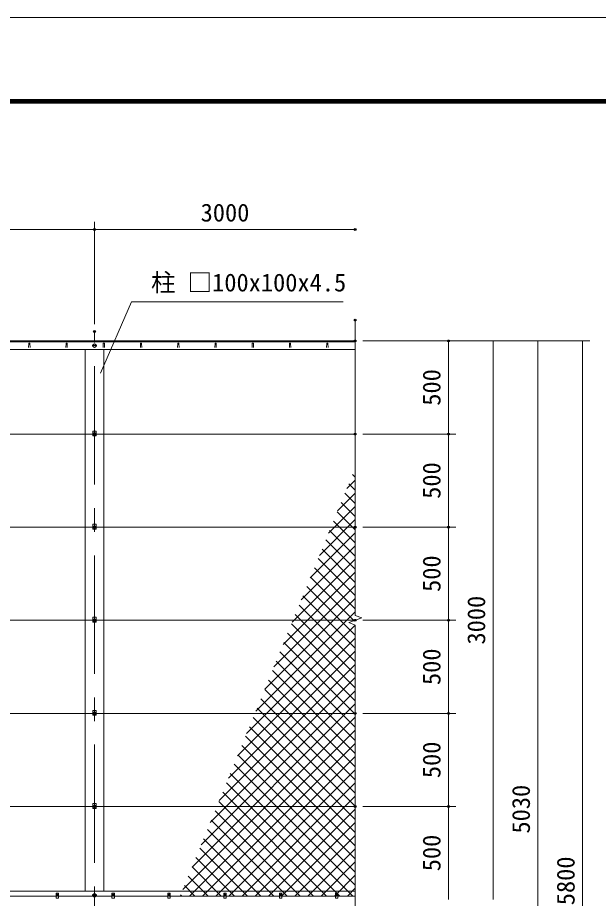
# Model space of a CAD drawing. Units: millimetres at full size; some dimension numbers follow another scale. Extents: x -8400 to 8400, y -5940 to 5940.
# Drawn here: x -4104 to -985, y 1210 to 5940 of the extents above; entities that cross this region are included whole.
import ezdxf
from ezdxf.enums import TextEntityAlignment as Align

# ---------------------------------------------------------------- set-up
doc = ezdxf.new("R2010")
doc.units = ezdxf.units.MM
doc.header["$LTSCALE"] = 20
doc.header["$PDMODE"] = 32
doc.header["$PDSIZE"] = 10
doc.linetypes.add('USER1', pattern=[50.8, 31.75, -6.35, 6.35, -6.35])
for name, color, linetype, lineweight in [('0-0_D-STR1', 1, 'Continuous', 18), ('0-1_D-BMK', 2, 'USER1', 13), ('0-2_D-STR3', 3, 'Continuous', 13), ('0-4_D-STR-DIM', 7, 'Continuous', 13), ('0-8_D-STR-TXT', 7, 'Continuous', 13), ('0-A_D-STR2', 7, 'Continuous', 13), ('0-C_D-TTL', 7, 'Continuous', 18)]:
    doc.layers.add(name, color=color, linetype=linetype, lineweight=lineweight)
doc.layers.add('0-6_Defpoints', color=253, linetype='Continuous')
doc.styles.add('ＭＳ ゴシック', font='')
doc.styles.get('ＭＳ ゴシック').set_extended_font_data('MS Gothic')

msp = doc.modelspace()

# ---------------------------------------------------------------- linework, layer by layer
at = {"layer": '0-0_D-STR1'}
for p, q in [((-6740.7, 4203.61), (-2290.7, 4203.61)), ((-6740.7, 4199.61), (-2290.7, 4199.61)), ((-4043.7, 4190.48), (-4044.45, 4168.98)), ((-4037.7, 4190.48), (-4036.95, 4168.98)), ((-3843.7, 4190.48), (-3844.45, 4168.98)), ((-3837.7, 4190.48), (-3836.95, 4168.98)), ((-3643.7, 4190.48), (-3644.45, 4168.98)), ((-3637.7, 4190.48), (-3636.95, 4168.98)), ((-3443.7, 4190.48), (-3444.45, 4168.98)), ((-3437.7, 4190.48), (-3436.95, 4168.98)), ((-3243.7, 4190.48), (-3244.45, 4168.98)), ((-3237.7, 4190.48), (-3236.95, 4168.98)), ((-3043.7, 4190.48), (-3044.45, 4168.98)), ((-3037.7, 4190.48), (-3036.95, 4168.98)), ((-2843.7, 4190.48), (-2844.45, 4168.98)), ((-2837.7, 4190.48), (-2836.95, 4168.98)), ((-2643.7, 4190.48), (-2644.45, 4168.98)), ((-2637.7, 4190.48), (-2636.95, 4168.98)), ((-2443.7, 4190.48), (-2444.45, 4168.98)), ((-2437.7, 4190.48), (-2436.95, 4168.98)), ((-6740.7, 4158.61), (-2290.7, 4158.61)), ((-3740.7, 4158.61), (-3740.7, 1248.61)), ((-3640.7, 1248.61), (-3640.7, 4158.61)), ((-6740.7, 1248.61), (-2290.7, 1248.61))]:
    msp.add_line(p, q, dxfattribs=at)
for centre in [(-4040.7, 4189.23), (-3840.7, 4189.23), (-3640.7, 4189.23), (-3440.7, 4189.23), (-3240.7, 4189.23), (-3040.7, 4189.23), (-2840.7, 4189.23), (-2640.7, 4189.23), (-2440.7, 4189.23)]:
    msp.add_arc(centre, 3.25, 22.61986, 157.38014, dxfattribs=at)
at = {"layer": '0-1_D-BMK'}
for p, q in [((-3690.7, -1647.39), (-3690.7, 4254.61)), ((-3677.95, 4178.61), (-3703.45, 4178.61)), ((-3700.7, 3703.61), (-3680.7, 3703.61)), ((-3700.7, 3203.61), (-3680.7, 3203.61)), ((-3700.7, 2703.61), (-3680.7, 2703.61)), ((-3700.7, 2203.61), (-3680.7, 2203.61)), ((-3700.7, 1703.61), (-3680.7, 1703.61)), ((-3890.7, 1220.17), (-3890.7, 1235.05)), ((-3590.7, 1220.17), (-3590.7, 1235.05)), ((-3290.7, 1220.17), (-3290.7, 1235.05)), ((-2990.7, 1220.17), (-2990.7, 1235.05)), ((-2690.7, 1220.17), (-2690.7, 1235.05)), ((-2390.7, 1220.17), (-2390.7, 1235.05)), ((-3898.14, 1227.61), (-3883.26, 1227.61)), ((-3677.95, 1226.61), (-3703.45, 1226.61)), ((-3598.14, 1227.61), (-3583.26, 1227.61)), ((-3298.14, 1227.61), (-3283.26, 1227.61)), ((-2998.14, 1227.61), (-2983.26, 1227.61)), ((-2698.14, 1227.61), (-2683.26, 1227.61)), ((-2398.14, 1227.61), (-2383.26, 1227.61))]:
    msp.add_line(p, q, dxfattribs=at)
at = {"layer": '0-2_D-STR3'}
for p, q in [((-3699.2, 4183.52), (-3690.7, 4188.42)), ((-3699.2, 4173.7), (-3699.2, 4183.52)), ((-3690.7, 4168.79), (-3699.2, 4173.7)), ((-3682.2, 4173.7), (-3690.7, 4168.79)), ((-6673.5, 3703.61), (-3700.2, 3703.61)), ((-3681.2, 3719.61), (-3700.2, 3719.61)), ((-3700.2, 3719.61), (-3700.2, 3693.61)), ((-3681.2, 3693.61), (-3700.2, 3693.61)), ((-3697.2, 3699.86), (-3697.2, 3707.36)), ((-3690.7, 3696.1), (-3697.2, 3699.86)), ((-3684.2, 3699.86), (-3690.7, 3696.1)), ((-3684.2, 3707.36), (-3684.2, 3699.86)), ((-3681.2, 3719.61), (-3681.2, 3693.61)), ((-3681.2, 3703.61), (-2290.7, 3703.61)), ((-3681.2, 3219.61), (-3681.2, 3193.61)), ((-6673.5, 3203.61), (-3700.2, 3203.61)), ((-3681.2, 3193.61), (-3700.2, 3193.61)), ((-3697.2, 3207.36), (-3690.7, 3211.12)), ((-3697.2, 3199.86), (-3697.2, 3207.36)), ((-3690.7, 3196.1), (-3697.2, 3199.86)), ((-3690.7, 3211.12), (-3684.2, 3207.36)), ((-3684.2, 3199.86), (-3690.7, 3196.1)), ((-3684.2, 3207.36), (-3684.2, 3199.86)), ((-3681.2, 3203.61), (-2290.7, 3203.61)), ((-6673.5, 2703.61), (-3700.2, 2703.61)), ((-3681.2, 2719.61), (-3700.2, 2719.61)), ((-3700.2, 2719.61), (-3700.2, 2693.61)), ((-3697.2, 2707.36), (-3690.7, 2711.12)), ((-3690.7, 2711.12), (-3684.2, 2707.36)), ((-3684.2, 2699.86), (-3690.7, 2696.1)), ((-3684.2, 2707.36), (-3684.2, 2699.86)), ((-3681.2, 2719.61), (-3681.2, 2693.61)), ((-3681.2, 2703.61), (-2290.7, 2703.61)), ((-3681.2, 2693.61), (-3700.2, 2693.61)), ((-6673.5, 2203.61), (-3700.2, 2203.61)), ((-3700.2, 2219.61), (-3700.2, 2193.61)), ((-3681.2, 2219.61), (-3700.2, 2219.61)), ((-3681.2, 2193.61), (-3700.2, 2193.61)), ((-3697.2, 2207.36), (-3690.7, 2211.12)), ((-3697.2, 2199.86), (-3697.2, 2207.36)), ((-3690.7, 2196.1), (-3697.2, 2199.86)), ((-3690.7, 2211.12), (-3684.2, 2207.36)), ((-3684.2, 2199.86), (-3690.7, 2196.1)), ((-3684.2, 2207.36), (-3684.2, 2199.86)), ((-3681.2, 2219.61), (-3681.2, 2193.61)), ((-3681.2, 2203.61), (-2290.7, 2203.61)), ((-6673.5, 1703.61), (-3700.2, 1703.61)), ((-3681.2, 1719.61), (-3700.2, 1719.61)), ((-3700.2, 1719.61), (-3700.2, 1693.61)), ((-3697.2, 1707.36), (-3690.7, 1711.12)), ((-3697.2, 1699.86), (-3697.2, 1707.36)), ((-3690.7, 1711.12), (-3684.2, 1707.36)), ((-3684.2, 1707.36), (-3684.2, 1699.86)), ((-3681.2, 1719.61), (-3681.2, 1693.61)), ((-3681.2, 1703.61), (-2290.7, 1703.61)), ((-3681.2, 1693.61), (-3700.2, 1693.61)), ((-3690.7, 1696.1), (-3697.2, 1699.86)), ((-3684.2, 1699.86), (-3690.7, 1696.1)), ((-3897.2, 1211.61), (-3897.2, 1237.61)), ((-3884.2, 1237.61), (-3897.2, 1237.61)), ((-3884.2, 1211.61), (-3884.2, 1237.61)), ((-3699.2, 1231.52), (-3690.7, 1236.42)), ((-3699.2, 1221.7), (-3699.2, 1231.52)), ((-3597.2, 1211.61), (-3597.2, 1237.61)), ((-3584.2, 1237.61), (-3597.2, 1237.61)), ((-3584.2, 1211.61), (-3584.2, 1237.61)), ((-3297.2, 1211.61), (-3297.2, 1237.61)), ((-3284.2, 1237.61), (-3297.2, 1237.61)), ((-3284.2, 1211.61), (-3284.2, 1237.61)), ((-2997.2, 1211.61), (-2997.2, 1237.61)), ((-2984.2, 1237.61), (-2997.2, 1237.61)), ((-2984.2, 1211.61), (-2984.2, 1237.61)), ((-2697.2, 1211.61), (-2697.2, 1237.61)), ((-2684.2, 1237.61), (-2697.2, 1237.61)), ((-2684.2, 1211.61), (-2684.2, 1237.61)), ((-2397.2, 1211.61), (-2397.2, 1237.61)), ((-2384.2, 1237.61), (-2397.2, 1237.61)), ((-2384.2, 1211.61), (-2384.2, 1237.61)), ((-4184.2, 1222.61), (-3897.2, 1222.61)), ((-3884.2, 1211.61), (-3897.2, 1211.61)), ((-3884.2, 1222.61), (-3597.2, 1222.61)), ((-3690.7, 1216.79), (-3699.2, 1221.7)), ((-3682.2, 1221.7), (-3690.7, 1216.79)), ((-3584.2, 1211.61), (-3597.2, 1211.61)), ((-3584.2, 1222.61), (-3297.2, 1222.61)), ((-3284.2, 1211.61), (-3297.2, 1211.61)), ((-3284.2, 1222.61), (-2997.2, 1222.61)), ((-2984.2, 1211.61), (-2997.2, 1211.61)), ((-2984.2, 1222.61), (-2697.2, 1222.61)), ((-2684.2, 1211.61), (-2697.2, 1211.61)), ((-2684.2, 1222.61), (-2397.2, 1222.61)), ((-2384.2, 1211.61), (-2397.2, 1211.61)), ((-2384.2, 1222.61), (-2290.7, 1222.61))]:
    msp.add_line(p, q, dxfattribs=at)
for points in [[(-3690.7, 4188.42), (-3682.2, 4183.52), (-3682.2, 4173.7)], [(-3697.2, 3707.36), (-3690.7, 3711.12), (-3684.2, 3707.36)], [(-3681.2, 3219.61), (-3700.2, 3219.61), (-3700.2, 3193.61)], [(-3690.7, 2696.1), (-3697.2, 2699.86), (-3697.2, 2707.36)], [(-3690.7, 1236.42), (-3682.2, 1231.52), (-3682.2, 1221.7)]]:
    msp.add_lwpolyline(points, dxfattribs=at)
for centre, radius in [((-3690.7, 4178.61), 8.25), ((-3690.7, 3703.61), 6.25), ((-3690.7, 3203.61), 6.25), ((-3690.7, 2703.61), 6.25), ((-3690.7, 2203.61), 6.25), ((-3690.7, 1703.61), 6.25), ((-3890.7, 1227.61), 5.25), ((-3690.7, 1226.61), 8.25), ((-3590.7, 1227.61), 5.25), ((-3290.7, 1227.61), 5.25), ((-2990.7, 1227.61), 5.25), ((-2690.7, 1227.61), 5.25), ((-2390.7, 1227.61), 5.25)]:
    msp.add_circle(centre, radius, dxfattribs=at)
at = {"layer": '0-4_D-STR-DIM'}
for p, q in [((-3690.7, 4294.61), (-3690.7, 4842.55)), ((-3690.7, 4294.61), (-3690.7, 4842.55)), ((-6690.7, 4802.55), (-3690.7, 4802.55)), ((-3690.7, 4802.55), (-2290.7, 4802.55)), ((-2290.7, 2729.26), (-2290.7, 4316.02)), ((-2250.7, 4203.61), (-1750.7, 4203.61)), ((-2250.7, 4203.61), (-1510.7, 4203.61)), ((-2250.7, 4203.61), (-1270.7, 4203.61)), ((-2250.7, 4203.61), (-1030.7, 4203.61)), ((-1790.7, 3703.61), (-1790.7, 4203.61)), ((-1550.7, 4203.61), (-1550.7, 1203.61)), ((-1310.7, 4203.61), (-1310.7, -826.39)), ((-1070.7, 4203.61), (-1070.7, -1596.39)), ((-2250.7, 3703.61), (-1750.7, 3703.61)), ((-2250.7, 3703.61), (-1750.7, 3703.61)), ((-1790.7, 3203.61), (-1790.7, 3703.61)), ((-2250.7, 3203.61), (-1750.7, 3203.61)), ((-2250.7, 3203.61), (-1750.7, 3203.61)), ((-1790.7, 2703.61), (-1790.7, 3203.61)), ((-2325.94, 2690.78), (-2255.46, 2716.44)), ((-2255.46, 2716.44), (-2290.7, 2729.26)), ((-2250.7, 2703.61), (-1750.7, 2703.61)), ((-2250.7, 2703.61), (-1750.7, 2703.61)), ((-1790.7, 2203.61), (-1790.7, 2703.61)), ((-2290.7, 2677.96), (-2325.94, 2690.78)), ((-2290.7, 229.26), (-2290.7, 2677.96)), ((-2250.7, 2203.61), (-1750.7, 2203.61)), ((-2250.7, 2203.61), (-1750.7, 2203.61)), ((-1790.7, 1703.61), (-1790.7, 2203.61)), ((-2250.7, 1703.61), (-1750.7, 1703.61)), ((-2250.7, 1703.61), (-1750.7, 1703.61)), ((-1790.7, 1203.61), (-1790.7, 1703.61))]:
    msp.add_line(p, q, dxfattribs=at)
at = {"layer": '0-6_Defpoints'}
for p in [(-3690.7, 4802.55), (-2290.7, 4802.55), (-2290.7, 4316.02), (-3690.7, 4254.61), (-2290.7, 4203.61), (-2290.7, 4203.61), (-1790.7, 4203.61), (-2290.7, 3703.61), (-1790.7, 3703.61), (-2290.7, 3203.61), (-1790.7, 3203.61), (-2290.7, 2703.61), (-1790.7, 2703.61), (-2290.7, 2203.61), (-1790.7, 2203.61), (-2290.7, 1703.61), (-1790.7, 1703.61)]:
    msp.add_point(p, dxfattribs=at)
at = {"layer": '0-8_D-STR-TXT'}
msp.add_lwpolyline([(-2355.08, 4413.4), (-3492.97, 4413.4), (-3659.38, 4030.96)], dxfattribs=at)
at = {"layer": '0-A_D-STR2'}
for p, q in [((-2336.53, 3410.47), (-2290.7, 3456.31)), ((-2290.7, 3472.73), (-2305.18, 3487.21)), ((-2290.7, 3402.02), (-2325.69, 3437.01)), ((-2385.39, 3290.9), (-2290.7, 3385.6)), ((-2290.7, 3331.31), (-2346.2, 3386.81)), ((-2434.25, 3171.33), (-2290.7, 3314.89)), ((-2290.7, 3260.6), (-2366.71, 3336.62)), ((-2290.7, 3189.89), (-2387.23, 3286.42)), ((-2483.11, 3051.76), (-2290.7, 3244.17)), ((-2290.7, 3119.18), (-2407.74, 3236.22)), ((-2531.97, 2932.19), (-2290.7, 3173.46)), ((-2290.7, 3048.47), (-2428.25, 3186.02)), ((-2290.7, 2977.76), (-2448.76, 3135.82)), ((-2580.83, 2812.62), (-2290.7, 3102.75)), ((-2290.7, 2907.05), (-2469.28, 3085.62)), ((-2629.69, 2693.05), (-2290.7, 3032.04)), ((-2290.7, 2836.34), (-2489.79, 3035.43)), ((-2290.7, 2765.63), (-2510.3, 2985.23)), ((-2678.55, 2573.48), (-2290.7, 2961.33)), ((-2297.07, 2701.29), (-2530.81, 2935.03)), ((-2727.41, 2453.91), (-2290.7, 2890.62)), ((-2290.7, 2624.2), (-2551.33, 2884.83)), ((-2776.27, 2334.34), (-2290.7, 2819.91)), ((-2290.7, 2553.49), (-2571.84, 2834.63)), ((-2825.13, 2214.77), (-2290.7, 2749.2)), ((-2290.7, 2482.78), (-2592.35, 2784.44)), ((-2290.7, 2412.07), (-2612.86, 2734.24)), ((-2873.99, 2095.19), (-2291.09, 2678.1)), ((-2290.7, 2341.36), (-2633.38, 2684.04)), ((-2922.85, 1975.62), (-2290.7, 2607.78)), ((-2290.7, 2270.65), (-2653.89, 2633.84)), ((-2290.7, 2199.94), (-2674.4, 2583.64)), ((-2971.71, 1856.05), (-2290.7, 2537.07)), ((-2290.7, 2129.23), (-2694.91, 2533.44)), ((-3020.57, 1736.48), (-2290.7, 2466.36)), ((-2290.7, 2058.52), (-2715.43, 2483.25)), ((-2290.7, 1987.81), (-2735.94, 2433.05)), ((-3069.43, 1616.91), (-2290.7, 2395.65)), ((-2290.7, 1917.1), (-2756.45, 2382.85)), ((-3118.29, 1497.34), (-2290.7, 2324.94)), ((-2290.7, 1846.39), (-2776.96, 2332.65)), ((-2290.7, 1775.68), (-2797.47, 2282.45)), ((-3167.15, 1377.77), (-2290.7, 2254.23)), ((-2290.7, 1704.97), (-2817.99, 2232.25)), ((-3216.01, 1258.2), (-2290.7, 2183.51)), ((-2290.7, 1634.26), (-2838.5, 2182.06)), ((-2290.7, 1563.54), (-2859.01, 2131.86)), ((-3180.89, 1222.61), (-2290.7, 2112.8)), ((-2290.7, 1492.83), (-2879.52, 2081.66)), ((-3110.18, 1222.61), (-2290.7, 2042.09)), ((-2290.7, 1422.12), (-2900.04, 2031.46)), ((-3039.47, 1222.61), (-2290.7, 1971.38)), ((-2290.7, 1351.41), (-2920.55, 1981.26)), ((-2968.76, 1222.61), (-2290.7, 1900.67)), ((-2290.7, 1280.7), (-2941.06, 1931.07)), ((-2303.32, 1222.61), (-2961.57, 1880.87)), ((-2374.03, 1222.61), (-2982.09, 1830.67)), ((-2898.05, 1222.61), (-2290.7, 1829.96)), ((-2444.74, 1222.61), (-3002.6, 1780.47)), ((-2827.34, 1222.61), (-2290.7, 1759.25)), ((-2515.45, 1222.61), (-3023.11, 1730.27)), ((-2586.16, 1222.61), (-3043.62, 1680.07)), ((-2756.63, 1222.61), (-2290.7, 1688.54)), ((-2656.87, 1222.61), (-3064.14, 1629.88)), ((-2685.92, 1222.61), (-2290.7, 1617.83)), ((-2727.58, 1222.61), (-3084.65, 1579.68)), ((-2798.29, 1222.61), (-3105.16, 1529.48)), ((-2615.21, 1222.61), (-2290.7, 1547.12)), ((-2869, 1222.61), (-3125.67, 1479.28)), ((-2544.5, 1222.61), (-2290.7, 1476.41)), ((-2939.71, 1222.61), (-3146.19, 1429.08)), ((-3010.42, 1222.61), (-3166.7, 1378.88)), ((-2473.79, 1222.61), (-2290.7, 1405.7)), ((-3081.13, 1222.61), (-3187.21, 1328.69)), ((-2403.08, 1222.61), (-2290.7, 1334.99)), ((-3151.85, 1222.61), (-3207.72, 1278.49)), ((-2332.37, 1222.61), (-2290.7, 1264.28)), ((-3222.56, 1222.61), (-3228.24, 1228.29))]:
    msp.add_line(p, q, dxfattribs=at)
at = {"layer": '0-C_D-TTL', "color": 2}
msp.add_lwpolyline([(-8400, 5940), (8400, 5940), (8400, -5940), (-8400, -5940)], close=True, dxfattribs=at)
at = {"layer": '0-C_D-TTL'}
for points in [[(-7860, 5500), (7860, 5500), (7860, -5500), (-7860, -5500)], [(-7855, 5495), (7855, 5495), (7855, -5495), (-7855, -5495)], [(-7850, 5490), (7850, 5490), (7850, -5490), (-7850, -5490)], [(-7845, 5485), (7845, 5485), (7845, -5485), (-7845, -5485)], [(-7840, 5480), (7840, 5480), (7840, -5480), (-7840, -5480)]]:
    msp.add_lwpolyline(points, close=True, dxfattribs=at)

# ---------------------------------------------------------------- texts
at = {"layer": '0-4_D-STR-DIM', "style": 'ＭＳ ゴシック'}
msp.add_text('3000', height=96.19, dxfattribs=at).set_placement((-3120.99, 4816.05), align=Align.BOTTOM_LEFT)
for s, p in [('500', (-1804.19, 3855.83)), ('500', (-1804.19, 3355.83)), ('500', (-1804.19, 2855.83)), ('3000', (-1564.19, 2573.32)), ('500', (-1804.19, 2355.83)), ('500', (-1804.19, 1855.83)), ('5030', (-1324.19, 1558.32)), ('500', (-1804.19, 1355.83)), ('5800', (-1084.19, 1173.32))]:
    msp.add_text(s, height=96.19, rotation=90, dxfattribs=at).set_placement(p, align=Align.BOTTOM_LEFT)
at = {"layer": '0-8_D-STR-TXT', "style": 'ＭＳ ゴシック'}
msp.add_text('柱 □100x100x4.5', height=96.19, dxfattribs=at).set_placement((-3387.06, 4440.6), align=Align.BOTTOM_LEFT)

doc.saveas('drawing.dxf')
